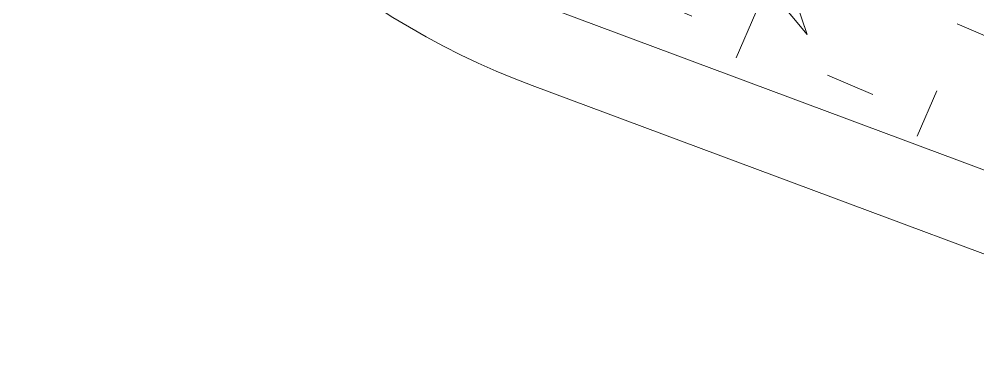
# Model space of a CAD drawing. Extents: x -2063571 to 559285, y 565862 to 1758715.
# Drawn here: x -2062798.2575 to -2062798.1962, y 566286.0925 to 566286.1137 of the extents above; entities that cross this region are included whole.
import ezdxf

# ---------------------------------------------------------------- set-up
doc = ezdxf.new("R2010")
doc.units = 0
doc.header["$MEASUREMENT"] = 0
for name, color, linetype, lineweight in [('CAY', 64, 'CONTINUOUS', 0), ('CHIA LO', 40, 'CONTINUOUS', 0), ('kichthuoc', 6, 'CONTINUOUS', 0), ('Lift', 1, 'CONTINUOUS', 0), ('Q-DUONG', 22, 'CONTINUOUS', 0)]:
    doc.layers.add(name, color=color, linetype=linetype, lineweight=lineweight)
pattern_1 = [(336.5813454632326, (-5630456.877987597, 1390305.53873127), (0.3287679868427499, 0.1300446493607693), [0.125, -0.3749999999999999]), (66.5813454632327, (-5630456.845476437, 1390305.456539272), (-0.1300446493607693, 0.3287679868427499), [0.125, -0.375])]

# ---------------------------------------------------------------- blocks, each defined once
blk = doc.blocks.new('cay CAU VUA')
at = {"layer": 'CAY'}
blk.add_lwpolyline([(-752.7672207773138, 240.3162073604763), (-752.5907509890677, 240.9826686158776), (-753.0710612013644, 240.320651483722)], dxfattribs=at)
blk = doc.blocks.new('MB')
at = {"layer": 'Lift'}
h = blk.add_hatch(dxfattribs=at)
h.set_pattern_fill('CROSS', color=8, scale=0.9999999999999998, angle=336.5813454632328, style=0)
h.set_pattern_definition([(336.5813454632326, (-5630456.877987597, 1390305.538731275), (0.32876798684275, 0.1300446493607691), [0.125, -0.375]), (66.58134546323264, (-5630456.845476435, 1390305.456539278), (-0.130044649360769, 0.32876798684275), [0.1249999999999999, -0.3749999999999996])])
h.paths.add_polyline_path([(336.9824455315247, 626.314807172399, 0.4142135623730951), (335.9238524484681, 628.6298407963477), (327.3960738254245, 631.8058432764374, 0.4142135623503704), (325.0810402006609, 630.747250192333), (323.8943752328632, 627.5609755564947, 0.4142135623504196), (324.9529683161527, 625.2459419313818), (333.4807469393127, 622.0699394524563, 0.4142135623541522), (335.7957805638434, 623.1285325351637)])
h.paths.add_polyline_path([(328.9632997073932, 627.4238995332271), (330.9821207699133, 626.672029557405), (331.113883852493, 627.0258222292177), (329.0950627900893, 627.7776922043413)], flags=24)
h = blk.add_hatch(dxfattribs=at)
h.set_pattern_fill('CROSS', color=8, scale=0.9999999999999998, angle=336.5813454632328, style=0)
h.set_pattern_definition(pattern_1)
h.paths.add_polyline_path([(336.9824455315247, 626.314807172399, 0.4142135623730951), (335.9238524484681, 628.6298407963477), (327.3960738254245, 631.8058432764374, 0.4142135623503704), (325.0810402006609, 630.747250192333), (323.8943752328632, 627.5609755564947, 0.4142135623504196), (324.9529683161527, 625.2459419313818), (333.4807469393127, 622.0699394524563, 0.4142135623541522), (335.7957805638434, 623.1285325351637)])
h.paths.add_polyline_path([(328.9632997073932, 627.4238995332271), (330.9821207699133, 626.672029557405), (331.113883852493, 627.0258222292177), (329.0950627900893, 627.7776922043413)], flags=24)
h = blk.add_hatch(dxfattribs=at)
h.set_pattern_fill('CROSS', color=8, scale=0.9999999999999998, angle=336.5813454632328, style=0)
h.set_pattern_definition(pattern_1)
h.paths.add_polyline_path([(336.9824455315247, 626.314807172399, 0.4142135623730951), (335.9238524484681, 628.6298407963477), (327.3960738254245, 631.8058432764374, 0.4142135623503704), (325.0810402006609, 630.747250192333), (323.8943752328632, 627.5609755564947, 0.4142135623504196), (324.9529683161527, 625.2459419313818), (333.4807469393127, 622.0699394524563, 0.4142135623541522), (335.7957805638434, 623.1285325351637)])
h.paths.add_polyline_path([(328.9632997073932, 627.4238995332271), (330.9821207699133, 626.672029557405), (331.113883852493, 627.0258222292177), (329.0950627900893, 627.7776922043413)], flags=24)
h = blk.add_hatch(dxfattribs=at)
h.set_pattern_fill('CROSS', color=8, scale=0.9999999999999998, angle=336.5813454632328, style=0)
h.set_pattern_definition(pattern_1)
h.paths.add_polyline_path([(336.9824455315247, 626.314807172399, 0.4142135623730951), (335.9238524484681, 628.6298407963477), (327.3960738254245, 631.8058432764374, 0.4142135623503704), (325.0810402006609, 630.747250192333), (323.8943752328632, 627.5609755564947, 0.4142135623504196), (324.9529683161527, 625.2459419313818), (333.4807469393127, 622.0699394524563, 0.4142135623541522), (335.7957805638434, 623.1285325351637)])
h.paths.add_polyline_path([(328.9632997073932, 627.4238995332271), (330.9821207699133, 626.672029557405), (331.113883852493, 627.0258222292177), (329.0950627900893, 627.7776922043413)], flags=24)
h = blk.add_hatch(dxfattribs=at)
h.set_pattern_fill('CROSS', color=8, scale=0.9999999999999998, angle=336.5813454632328, style=0)
h.set_pattern_definition(pattern_1)
h.paths.add_polyline_path([(336.9824455315247, 626.314807172399, 0.4142135623730951), (335.9238524484681, 628.6298407963477), (327.3960738254245, 631.8058432764374, 0.4142135623503704), (325.0810402006609, 630.747250192333), (323.8943752328632, 627.5609755564947, 0.4142135623504196), (324.9529683161527, 625.2459419313818), (333.4807469393127, 622.0699394524563, 0.4142135623541522), (335.7957805638434, 623.1285325351637)])
h.paths.add_polyline_path([(328.9632997073932, 627.4238995332271), (330.9821207699133, 626.672029557405), (331.113883852493, 627.0258222292177), (329.0950627900893, 627.7776922043413)], flags=24)
h = blk.add_hatch(dxfattribs=at)
h.set_pattern_fill('CROSS', color=8, scale=0.9999999999999998, angle=336.5813454632328, style=0)
h.set_pattern_definition(pattern_1)
h.paths.add_polyline_path([(336.9824455315247, 626.314807172399, 0.4142135623730951), (335.9238524484681, 628.6298407963477), (327.3960738254245, 631.8058432764374, 0.4142135623503704), (325.0810402006609, 630.747250192333), (323.8943752328632, 627.5609755564947, 0.4142135623504196), (324.9529683161527, 625.2459419313818), (333.4807469393127, 622.0699394524563, 0.4142135623541522), (335.7957805638434, 623.1285325351637)])
h.paths.add_polyline_path([(328.9632997073932, 627.4238995332271), (330.9821207699133, 626.672029557405), (331.113883852493, 627.0258222292177), (329.0950627900893, 627.7776922043413)], flags=24)
h = blk.add_hatch(dxfattribs=at)
h.set_pattern_fill('CROSS', color=8, scale=0.9999999999999998, angle=336.5813454632328, style=0)
h.set_pattern_definition(pattern_1)
h.paths.add_polyline_path([(336.9824455315247, 626.314807172399, 0.4142135623730951), (335.9238524484681, 628.6298407963477), (327.3960738254245, 631.8058432764374, 0.4142135623503704), (325.0810402006609, 630.747250192333), (323.8943752328632, 627.5609755564947, 0.4142135623504196), (324.9529683161527, 625.2459419313818), (333.4807469393127, 622.0699394524563, 0.4142135623541522), (335.7957805638434, 623.1285325351637)])
h.paths.add_polyline_path([(328.9632997073932, 627.4238995332271), (330.9821207699133, 626.672029557405), (331.113883852493, 627.0258222292177), (329.0950627900893, 627.7776922043413)], flags=24)
at = {"layer": 'CAY', "color": 8}
for p, q in [((325.5806301304838, 625.1881685482804, 1.41175654e-08), (325.4619904290885, 625.5365791532677, 1.41175661e-08)), ((325.5806301304838, 625.1881685482804, 1.41175654e-08), (325.4619904290885, 625.5365791532677, 1.41175661e-08)), ((325.5806301304838, 625.1881685482804, 1.41175654e-08), (325.4619904290885, 625.5365791532677, 1.41175661e-08)), ((325.5806301304838, 625.1881685482804, 1.41175654e-08), (325.4619904290885, 625.5365791532677, 1.41175661e-08)), ((325.5806301304838, 625.1881685482804, 1.41175654e-08), (325.4619904290885, 625.5365791532677, 1.41175661e-08)), ((325.3814769056626, 625.426052368246, 1.41175665e-08), (325.5806301304838, 625.1881685482804, 1.41175654e-08)), ((325.3814769056626, 625.426052368246, 1.41175665e-08), (325.5806301304838, 625.1881685482804, 1.41175654e-08)), ((325.3814769056626, 625.426052368246, 1.41175665e-08), (325.5806301304838, 625.1881685482804, 1.41175654e-08)), ((325.3814769056626, 625.426052368246, 1.41175665e-08), (325.5806301304838, 625.1881685482804, 1.41175654e-08)), ((325.3814769056626, 625.426052368246, 1.41175665e-08), (325.5806301304838, 625.1881685482804, 1.41175654e-08))]:
    blk.add_line(p, q, dxfattribs=at)
at = {"layer": 'CHIA LO', "color": 8, "flags": 128}
for points in [[(333.4109446870862, 621.8825157464016), (324.8831660639262, 625.0585182250943, -0.4142135623731455), (323.7069515266921, 627.6307778093033), (324.8936164943734, 630.8170524451416, -0.4142135623731012), (327.465876077651, 631.9932669822592), (335.9936547005782, 628.8172645033337)], [(333.4109446870862, 621.8825157464016), (324.8831660639262, 625.0585182250943, -0.4142135623731455), (323.7069515266921, 627.6307778093033), (324.8936164943734, 630.8170524451416, -0.4142135623731012), (327.465876077651, 631.9932669822592), (335.9936547005782, 628.8172645033337)], [(333.4109446870862, 621.8825157464016), (324.8831660639262, 625.0585182250943, -0.4142135623731455), (323.7069515266921, 627.6307778093033), (324.8936164943734, 630.8170524451416, -0.4142135623731012), (327.465876077651, 631.9932669822592), (335.9936547005782, 628.8172645033337)], [(333.4109446870862, 621.8825157464016), (324.8831660639262, 625.0585182250943, -0.4142135623731455), (323.7069515266921, 627.6307778093033), (324.8936164943734, 630.8170524451416, -0.4142135623731012), (327.465876077651, 631.9932669822592), (335.9936547005782, 628.8172645033337)], [(333.4109446870862, 621.8825157464016), (324.8831660639262, 625.0585182250943, -0.4142135623731455), (323.7069515266921, 627.6307778093033), (324.8936164943734, 630.8170524451416, -0.4142135623731012), (327.465876077651, 631.9932669822592), (335.9936547005782, 628.8172645033337)], [(333.4109446870862, 621.8825157464016), (324.8831660639262, 625.0585182250943, -0.4142135623731455), (323.7069515266921, 627.6307778093033), (324.8936164943734, 630.8170524451416, -0.4142135623731012), (327.465876077651, 631.9932669822592), (335.9936547005782, 628.8172645033337)], [(333.4109446870862, 621.8825157464016), (324.8831660639262, 625.0585182250943, -0.4142135623731455), (323.7069515266921, 627.6307778093033), (324.8936164943734, 630.8170524451416, -0.4142135623731012), (327.465876077651, 631.9932669822592), (335.9936547005782, 628.8172645033337)], [(333.4807469393127, 622.0699394524563), (324.9529683161527, 625.2459419313818, -0.4142135623504197), (323.8943752328632, 627.5609755564947), (325.0810402006609, 630.747250192333, -0.4142135623503704), (327.3960738254245, 631.8058432764374), (335.9238524484681, 628.6298407963477)], [(333.4807469393127, 622.0699394524563), (324.9529683161527, 625.2459419313818, -0.4142135623504197), (323.8943752328632, 627.5609755564947), (325.0810402006609, 630.747250192333, -0.4142135623503704), (327.3960738254245, 631.8058432764374), (335.9238524484681, 628.6298407963477)], [(333.4807469393127, 622.0699394524563), (324.9529683161527, 625.2459419313818, -0.4142135623504197), (323.8943752328632, 627.5609755564947), (325.0810402006609, 630.747250192333, -0.4142135623503704), (327.3960738254245, 631.8058432764374), (335.9238524484681, 628.6298407963477)], [(333.4807469393127, 622.0699394524563), (324.9529683161527, 625.2459419313818, -0.4142135623504197), (323.8943752328632, 627.5609755564947), (325.0810402006609, 630.747250192333, -0.4142135623503704), (327.3960738254245, 631.8058432764374), (335.9238524484681, 628.6298407963477)], [(333.4807469393127, 622.0699394524563), (324.9529683161527, 625.2459419313818, -0.4142135623504197), (323.8943752328632, 627.5609755564947), (325.0810402006609, 630.747250192333, -0.4142135623503704), (327.3960738254245, 631.8058432764374), (335.9238524484681, 628.6298407963477)], [(333.4807469393127, 622.0699394524563), (324.9529683161527, 625.2459419313818, -0.4142135623504197), (323.8943752328632, 627.5609755564947), (325.0810402006609, 630.747250192333, -0.4142135623503704), (327.3960738254245, 631.8058432764374), (335.9238524484681, 628.6298407963477)], [(333.4807469393127, 622.0699394524563), (324.9529683161527, 625.2459419313818, -0.4142135623504197), (323.8943752328632, 627.5609755564947), (325.0810402006609, 630.747250192333, -0.4142135623503704), (327.3960738254245, 631.8058432764374), (335.9238524484681, 628.6298407963477)]]:
    blk.add_lwpolyline(points, format="xyb", dxfattribs=at)
at = {"layer": 'kichthuoc', "color": 8, "xscale": 0.4500000001162396, "yscale": 0.4500000001162396, "zscale": 0.4500000001162396, "rotation": 234.7664135530048}
for p in [(41.62417421943974, 411.1251126492862, 1.41179542e-08), (41.62417421943974, 411.1251126492862, 1.41188637e-08)]:
    blk.add_blockref('cay CAU VUA', p, dxfattribs=at)

msp = doc.modelspace()

# ---------------------------------------------------------------- block references
at = {"layer": 'Q-DUONG', "xscale": 0.02520000000004075, "yscale": 0.02520000000004075, "zscale": 0.02520000000004075}
msp.add_blockref('MB', (-2062806.411749035, 566270.3580218592), dxfattribs=at)

doc.saveas('drawing.dxf')
